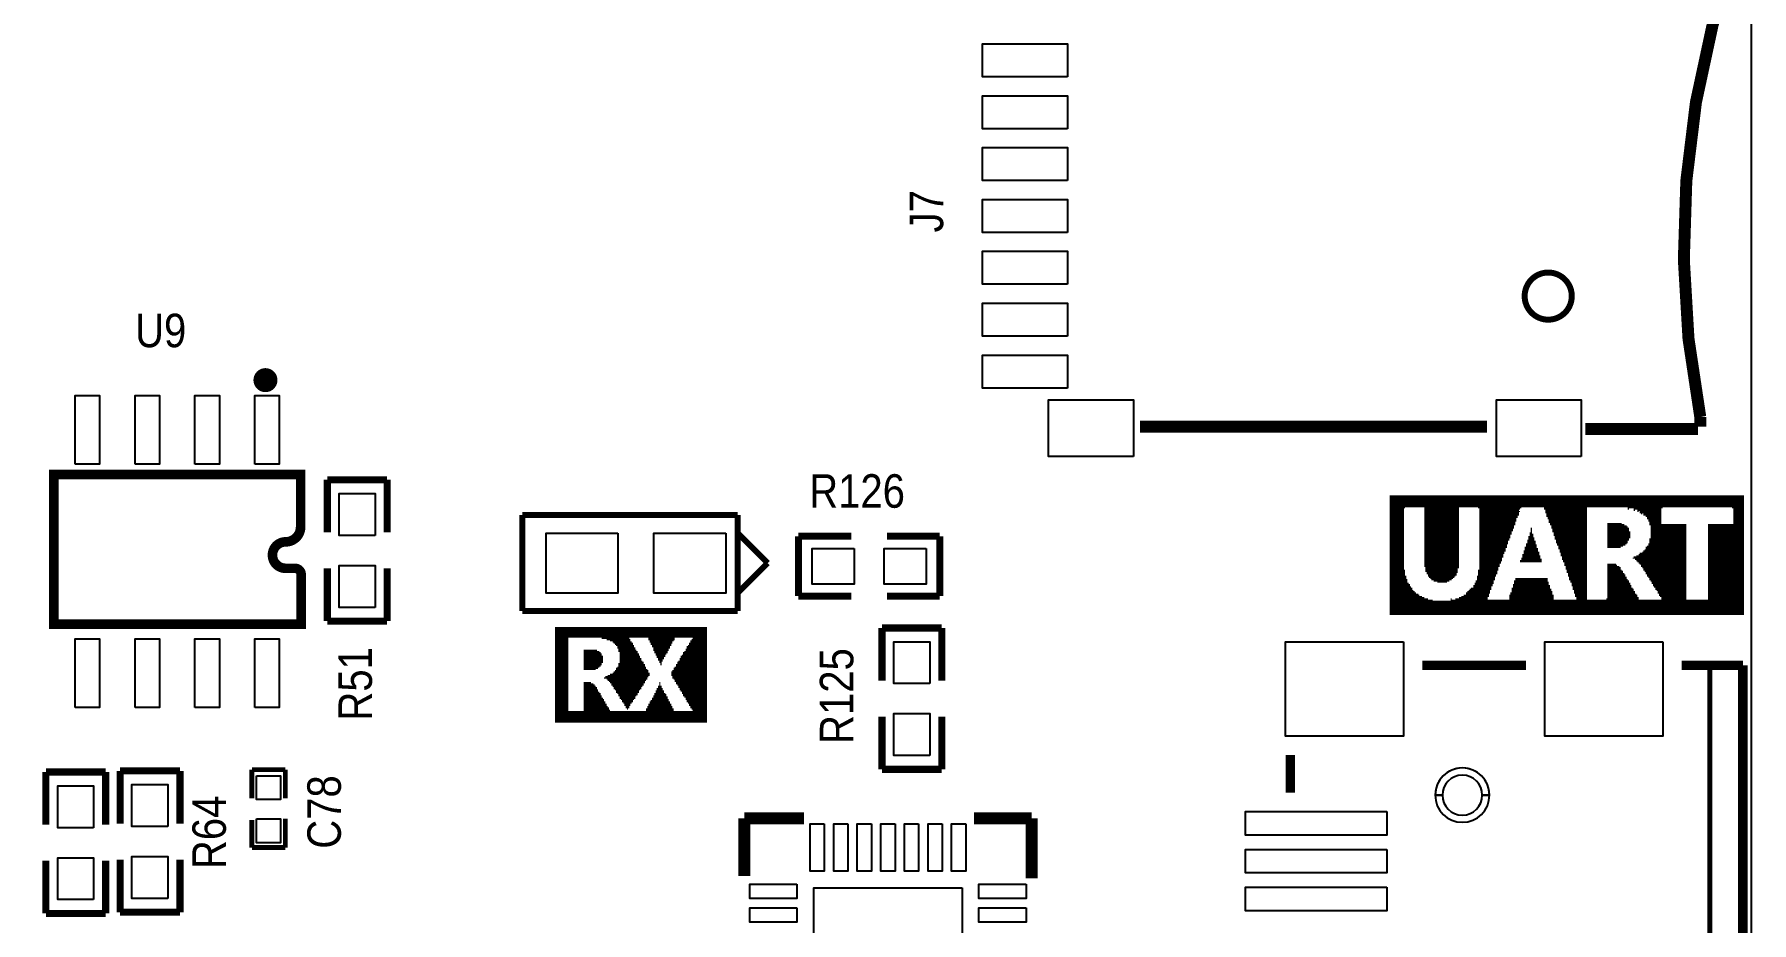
# Model space of a CAD drawing. Extents: x -1 to 188, y -4 to 106.
# Drawn here: x 151.67 to 188.1, y 67.9 to 86.74 of the extents above; entities that cross this region are included whole.
import ezdxf

# ---------------------------------------------------------------- set-up
doc = ezdxf.new("R2010")
doc.units = 0
for name, color, linetype in [('BG_OUTLINE', 3, 'CONTINUOUS'), ('MA_PEN3', 5, 'CONTINUOUS'), ('PG_SILKSCREEN_TOP', 6, 'CONTINUOUS'), ('PIN_TOP', 7, 'CONTINUOUS'), ('RD_SILKSCREEN_TOP', 8, 'CONTINUOUS')]:
    doc.layers.add(name, color=color, linetype=linetype)

msp = doc.modelspace()

# ---------------------------------------------------------------- linework, layer by layer
at = {"layer": 'BG_OUTLINE'}
msp.add_lwpolyline([(79.2988, 8.2296), (165.1, 8.2296), (188.1, 8.2296), (188.1, 106.3198), (165.1, 106.3198), (45.988, 106.3198)], dxfattribs=at)
for points in [[(184.2836, 81.187, 1), (183.2859, 81.18707, 1)], [(182.5394, 70.6054, 1), (181.38672, 70.60539, 1)]]:
    msp.add_lwpolyline(points, format="xyb", close=True, dxfattribs=at)
at = {"layer": 'MA_PEN3', "const_width": 0.0254}
for points in [[(180.4185, 76.9508), (187.9369, 76.9508)], [(180.4185, 76.9254), (187.9369, 76.9254)], [(180.4185, 76.9), (187.9369, 76.9)], [(180.4185, 76.8746), (187.9369, 76.8746)], [(180.4185, 76.8492), (187.9369, 76.8492)], [(180.4185, 76.8238), (187.9369, 76.8238)], [(180.4185, 76.7984), (187.9369, 76.7984)], [(180.4185, 76.773), (187.9369, 76.773)], [(180.4185, 76.7476), (187.9369, 76.7476)], [(180.4185, 76.7222), (187.9369, 76.7222)], [(180.4185, 76.6968), (180.7487, 76.6968)], [(180.4185, 76.6714), (180.7233, 76.6714)], [(180.4185, 76.646), (180.7233, 76.646)], [(180.4185, 76.6206), (180.7233, 76.6206)], [(180.4185, 76.5952), (180.7233, 76.5952)], [(180.4185, 76.5698), (180.7233, 76.5698)], [(180.4185, 76.5444), (180.7233, 76.5444)], [(180.4185, 76.519), (180.7233, 76.519)], [(180.4185, 76.4936), (180.7233, 76.4936)], [(181.1551, 76.6968), (181.8917, 76.6968)], [(181.1551, 76.6714), (181.8917, 76.6714)], [(181.1551, 76.646), (181.8917, 76.646)], [(181.1551, 76.6206), (181.8917, 76.6206)], [(181.1551, 76.5952), (181.8917, 76.5952)], [(181.1551, 76.5698), (181.8917, 76.5698)], [(181.1551, 76.5444), (181.8917, 76.5444)], [(181.1551, 76.519), (181.8917, 76.519)], [(181.1551, 76.4936), (181.8917, 76.4936)], [(182.2981, 76.6968), (183.2125, 76.6968)], [(182.3235, 76.6714), (183.1871, 76.6714)], [(182.3235, 76.646), (183.1617, 76.646)], [(182.3235, 76.6206), (183.1871, 76.6206)], [(182.3235, 76.5952), (183.1617, 76.5952)], [(182.3235, 76.5698), (183.1617, 76.5698)], [(182.3235, 76.5444), (183.1617, 76.5444)], [(182.3235, 76.519), (183.1363, 76.519)], [(182.3235, 76.4936), (183.1363, 76.4936)], [(183.6951, 76.6968), (184.6095, 76.6968)], [(183.6951, 76.6714), (184.6095, 76.6714)], [(183.7205, 76.646), (184.6095, 76.646)], [(183.7205, 76.6206), (184.6095, 76.6206)], [(183.7205, 76.5952), (184.6095, 76.5952)], [(183.7459, 76.5698), (184.6095, 76.5698)], [(183.7459, 76.5444), (184.6095, 76.5444)], [(183.7459, 76.519), (184.6095, 76.519)], [(183.7713, 76.4936), (184.6095, 76.4936)], [(185.4731, 76.6968), (186.2097, 76.6968)], [(185.4731, 76.6714), (185.4985, 76.6714)], [(185.6001, 76.6714), (186.1843, 76.6714)], [(185.6001, 76.646), (185.6255, 76.646)], [(185.6763, 76.646), (186.1843, 76.646)], [(185.6763, 76.6206), (185.7017, 76.6206)], [(185.7271, 76.6206), (186.1843, 76.6206)], [(185.7271, 76.5952), (186.1843, 76.5952)], [(185.7525, 76.5698), (185.7779, 76.5698)], [(185.8033, 76.5698), (186.1843, 76.5698)], [(185.8033, 76.5444), (186.1843, 76.5444)], [(185.8541, 76.519), (186.1843, 76.519)], [(185.8795, 76.4936), (186.1843, 76.4936)], [(187.6829, 76.6968), (187.9369, 76.6968)], [(187.7083, 76.6714), (187.9369, 76.6714)], [(187.7083, 76.646), (187.9369, 76.646)], [(187.7083, 76.6206), (187.9369, 76.6206)], [(187.7083, 76.5952), (187.9369, 76.5952)], [(187.7083, 76.5698), (187.9369, 76.5698)], [(187.7083, 76.5444), (187.9369, 76.5444)], [(187.7083, 76.519), (187.9369, 76.519)], [(187.7083, 76.4936), (187.9369, 76.4936)], [(180.4185, 76.4682), (180.7233, 76.4682)], [(180.4185, 76.4428), (180.7233, 76.4428)], [(180.4185, 76.4174), (180.7233, 76.4174)], [(180.4185, 76.392), (180.7233, 76.392)], [(180.4185, 76.3666), (180.7233, 76.3666)], [(180.4185, 76.3412), (180.7233, 76.3412)], [(180.4185, 76.3158), (180.7233, 76.3158)], [(180.4185, 76.2904), (180.7233, 76.2904)], [(180.4185, 76.265), (180.7233, 76.265)], [(180.4185, 76.2396), (180.7233, 76.2396)], [(180.4185, 76.2142), (180.7233, 76.2142)], [(180.4185, 76.1888), (180.7233, 76.1888)], [(180.4185, 76.1634), (180.7233, 76.1634)], [(180.4185, 76.138), (180.7233, 76.138)], [(181.1551, 76.4682), (181.8917, 76.4682)], [(181.1551, 76.4428), (181.8917, 76.4428)], [(181.1551, 76.4174), (181.8917, 76.4174)], [(181.1551, 76.392), (181.8917, 76.392)], [(181.1551, 76.3666), (181.8917, 76.3666)], [(181.1551, 76.3412), (181.8917, 76.3412)], [(181.1551, 76.3158), (181.8917, 76.3158)], [(181.1551, 76.2904), (181.8917, 76.2904)], [(181.1551, 76.265), (181.8917, 76.265)], [(181.1551, 76.2396), (181.8917, 76.2396)], [(181.1551, 76.2142), (181.8917, 76.2142)], [(181.1551, 76.1888), (181.8917, 76.1888)], [(181.1551, 76.1634), (181.8917, 76.1634)], [(181.1551, 76.138), (181.8917, 76.138)], [(182.3235, 76.4682), (183.1109, 76.4682)], [(182.3235, 76.4428), (183.1109, 76.4428)], [(182.3235, 76.4174), (183.1109, 76.4174)], [(182.3235, 76.392), (183.0855, 76.392)], [(182.3235, 76.3666), (183.0855, 76.3666)], [(182.3235, 76.3412), (183.0855, 76.3412)], [(182.3235, 76.3158), (183.0601, 76.3158)], [(182.3235, 76.2904), (183.0601, 76.2904)], [(182.3235, 76.265), (183.0601, 76.265)], [(182.3235, 76.2396), (183.0347, 76.2396)], [(182.3235, 76.2142), (183.0347, 76.2142)], [(182.3235, 76.1888), (183.0093, 76.1888)], [(182.3235, 76.1634), (183.0093, 76.1634)], [(182.3235, 76.138), (183.0093, 76.138)], [(183.3903, 76.1634), (183.4411, 76.1634)], [(183.3903, 76.138), (183.4665, 76.138)], [(183.4157, 76.265), (183.4411, 76.265)], [(183.4157, 76.2396), (183.4411, 76.2396)], [(183.4157, 76.2142), (183.4411, 76.2142)], [(183.4157, 76.1888), (183.4411, 76.1888)], [(183.7713, 76.4682), (184.6095, 76.4682)], [(183.7967, 76.4428), (184.6095, 76.4428)], [(183.7967, 76.4174), (184.6095, 76.4174)], [(183.7967, 76.392), (184.6095, 76.392)], [(183.8221, 76.3666), (184.6095, 76.3666)], [(183.8221, 76.3412), (184.6095, 76.3412)], [(183.8475, 76.3158), (184.6095, 76.3158)], [(183.8475, 76.2904), (184.6095, 76.2904)], [(183.8475, 76.265), (184.6095, 76.265)], [(183.8729, 76.2396), (184.6095, 76.2396)], [(183.8729, 76.2142), (184.6095, 76.2142)], [(183.8729, 76.1888), (184.6095, 76.1888)], [(183.8983, 76.1634), (184.6095, 76.1634)], [(183.8983, 76.138), (184.6095, 76.138)], [(185.0413, 76.3666), (185.3461, 76.3666)], [(185.0413, 76.3412), (185.3969, 76.3412)], [(185.0413, 76.3158), (185.4477, 76.3158)], [(185.0413, 76.2904), (185.4731, 76.2904)], [(185.0413, 76.265), (185.4985, 76.265)], [(185.0413, 76.2396), (185.4985, 76.2396)], [(185.0413, 76.2142), (185.4985, 76.2142)], [(185.0413, 76.1888), (185.5239, 76.1888)], [(185.0413, 76.1634), (185.5239, 76.1634)], [(185.0413, 76.138), (185.5239, 76.138)], [(185.8795, 76.4682), (186.1843, 76.4682)], [(185.9049, 76.4428), (186.1843, 76.4428)], [(185.9049, 76.4174), (186.1843, 76.4174)], [(185.9303, 76.392), (186.1843, 76.392)], [(185.9303, 76.3666), (186.1843, 76.3666)], [(185.9303, 76.3412), (186.7177, 76.3412)], [(185.9557, 76.3158), (186.7177, 76.3158)], [(185.9557, 76.2904), (186.7177, 76.2904)], [(185.9557, 76.265), (186.7177, 76.265)], [(185.9557, 76.2396), (186.7177, 76.2396)], [(185.9557, 76.2142), (186.7177, 76.2142)], [(185.9557, 76.1888), (186.7177, 76.1888)], [(185.9557, 76.1634), (186.7177, 76.1634)], [(185.9557, 76.138), (186.7177, 76.138)], [(187.1749, 76.3412), (187.9369, 76.3412)], [(187.1749, 76.3158), (187.9369, 76.3158)], [(187.1749, 76.2904), (187.9369, 76.2904)], [(187.1749, 76.265), (187.9369, 76.265)], [(187.1749, 76.2396), (187.9369, 76.2396)], [(187.1749, 76.2142), (187.9369, 76.2142)], [(187.1749, 76.1888), (187.9369, 76.1888)], [(187.1749, 76.1634), (187.9369, 76.1634)], [(187.1749, 76.138), (187.9369, 76.138)], [(187.7083, 76.4682), (187.9369, 76.4682)], [(187.7083, 76.4428), (187.9369, 76.4428)], [(187.7083, 76.4174), (187.9369, 76.4174)], [(187.7083, 76.392), (187.9369, 76.392)], [(187.7083, 76.3666), (187.9369, 76.3666)], [(180.4185, 76.1126), (180.7233, 76.1126)], [(180.4185, 76.0872), (180.7233, 76.0872)], [(180.4185, 76.0618), (180.7233, 76.0618)], [(180.4185, 76.0364), (180.7233, 76.0364)], [(180.4185, 76.011), (180.7233, 76.011)], [(180.4185, 75.9856), (180.7233, 75.9856)], [(180.4185, 75.9602), (180.7233, 75.9602)], [(180.4185, 75.9348), (180.7233, 75.9348)], [(180.4185, 75.9094), (180.7233, 75.9094)], [(180.4185, 75.884), (180.7233, 75.884)], [(180.4185, 75.8586), (180.7233, 75.8586)], [(180.4185, 75.8332), (180.7233, 75.8332)], [(180.4185, 75.8078), (180.7233, 75.8078)], [(180.4185, 75.7824), (180.7233, 75.7824)], [(180.4185, 75.757), (180.7233, 75.757)], [(181.1551, 76.1126), (181.8917, 76.1126)], [(181.1551, 76.0872), (181.8917, 76.0872)], [(181.1551, 76.0618), (181.8917, 76.0618)], [(181.1551, 76.0364), (181.8917, 76.0364)], [(181.1551, 76.011), (181.8917, 76.011)], [(181.1551, 75.9856), (181.8917, 75.9856)], [(181.1551, 75.9602), (181.8917, 75.9602)], [(181.1551, 75.9348), (181.8917, 75.9348)], [(181.1551, 75.9094), (181.8917, 75.9094)], [(181.1551, 75.884), (181.8917, 75.884)], [(181.1551, 75.8586), (181.8917, 75.8586)], [(181.1551, 75.8332), (181.8917, 75.8332)], [(181.1551, 75.8078), (181.8917, 75.8078)], [(181.1551, 75.7824), (181.8917, 75.7824)], [(181.1551, 75.757), (181.8917, 75.757)], [(182.3235, 76.1126), (182.9839, 76.1126)], [(182.3235, 76.0872), (182.9839, 76.0872)], [(182.3235, 76.0618), (182.9839, 76.0618)], [(182.3235, 76.0364), (182.9585, 76.0364)], [(182.3235, 76.011), (182.9585, 76.011)], [(182.3235, 75.9856), (182.9331, 75.9856)], [(182.3235, 75.9602), (182.9331, 75.9602)], [(182.3235, 75.9348), (182.9331, 75.9348)], [(182.3235, 75.9094), (182.9077, 75.9094)], [(182.3235, 75.884), (182.9077, 75.884)], [(182.3235, 75.8586), (182.9077, 75.8586)], [(182.3235, 75.8332), (182.8823, 75.8332)], [(182.3235, 75.8078), (182.8823, 75.8078)], [(182.3235, 75.7824), (182.8823, 75.7824)], [(182.3235, 75.757), (182.8569, 75.757)], [(183.2633, 75.7824), (183.5681, 75.7824)], [(183.2633, 75.757), (183.5935, 75.757)], [(183.2887, 75.8586), (183.5427, 75.8586)], [(183.2887, 75.8332), (183.5681, 75.8332)], [(183.2887, 75.8078), (183.5681, 75.8078)], [(183.3141, 75.9348), (183.5173, 75.9348)], [(183.3141, 75.9094), (183.5427, 75.9094)], [(183.3141, 75.884), (183.5427, 75.884)], [(183.3395, 76.011), (183.4919, 76.011)], [(183.3395, 75.9856), (183.5173, 75.9856)], [(183.3395, 75.9602), (183.5173, 75.9602)], [(183.3649, 76.0872), (183.4665, 76.0872)], [(183.3649, 76.0618), (183.4919, 76.0618)], [(183.3649, 76.0364), (183.4919, 76.0364)], [(183.3903, 76.1126), (183.4665, 76.1126)], [(183.8983, 76.1126), (184.6095, 76.1126)], [(183.9237, 76.0872), (184.6095, 76.0872)], [(183.9237, 76.0618), (184.6095, 76.0618)], [(183.9237, 76.0364), (184.6095, 76.0364)], [(183.9491, 76.011), (184.6095, 76.011)], [(183.9491, 75.9856), (184.6095, 75.9856)], [(183.9491, 75.9602), (184.6095, 75.9602)], [(183.9745, 75.9348), (184.6095, 75.9348)], [(183.9745, 75.9094), (184.6095, 75.9094)], [(183.9999, 75.884), (184.6095, 75.884)], [(183.9999, 75.8586), (184.6095, 75.8586)], [(183.9999, 75.8332), (184.6095, 75.8332)], [(184.0253, 75.8078), (184.6095, 75.8078)], [(184.0253, 75.7824), (184.6095, 75.7824)], [(184.0253, 75.757), (184.6095, 75.757)], [(185.0413, 76.1126), (185.5239, 76.1126)], [(185.0413, 76.0872), (185.5239, 76.0872)], [(185.0413, 76.0618), (185.5239, 76.0618)], [(185.0413, 76.0364), (185.4985, 76.0364)], [(185.0413, 76.011), (185.4985, 76.011)], [(185.0413, 75.9856), (185.4731, 75.9856)], [(185.0413, 75.9602), (185.4731, 75.9602)], [(185.0413, 75.9348), (185.4477, 75.9348)], [(185.0413, 75.9094), (185.4223, 75.9094)], [(185.0413, 75.884), (185.3715, 75.884)], [(185.0413, 75.8586), (185.3207, 75.8586)], [(185.7779, 75.757), (186.7177, 75.757)], [(185.8033, 75.7824), (186.7177, 75.7824)], [(185.8287, 75.8078), (186.7177, 75.8078)], [(185.8541, 75.8586), (186.7177, 75.8586)], [(185.8541, 75.8332), (186.7177, 75.8332)], [(185.8795, 75.884), (186.7177, 75.884)], [(185.9049, 75.9348), (186.7177, 75.9348)], [(185.9049, 75.9094), (186.7177, 75.9094)], [(185.9303, 76.0364), (186.7177, 76.0364)], [(185.9303, 76.011), (186.7177, 76.011)], [(185.9303, 75.9856), (186.7177, 75.9856)], [(185.9303, 75.9602), (186.7177, 75.9602)], [(185.9557, 76.1126), (186.7177, 76.1126)], [(185.9557, 76.0872), (186.7177, 76.0872)], [(185.9557, 76.0618), (186.7177, 76.0618)], [(187.1749, 76.1126), (187.9369, 76.1126)], [(187.1749, 76.0872), (187.9369, 76.0872)], [(187.1749, 76.0618), (187.9369, 76.0618)], [(187.1749, 76.0364), (187.9369, 76.0364)], [(187.1749, 76.011), (187.9369, 76.011)], [(187.1749, 75.9856), (187.9369, 75.9856)], [(187.1749, 75.9602), (187.9369, 75.9602)], [(187.1749, 75.9348), (187.9369, 75.9348)], [(187.1749, 75.9094), (187.9369, 75.9094)], [(187.1749, 75.884), (187.9369, 75.884)], [(187.1749, 75.8586), (187.9369, 75.8586)], [(187.1749, 75.8332), (187.9369, 75.8332)], [(187.1749, 75.8078), (187.9369, 75.8078)], [(187.1749, 75.7824), (187.9369, 75.7824)], [(187.1749, 75.757), (187.9369, 75.757)], [(180.4185, 75.7316), (180.7233, 75.7316)], [(180.4185, 75.7062), (180.7233, 75.7062)], [(180.4185, 75.6808), (180.7233, 75.6808)], [(180.4185, 75.6554), (180.7233, 75.6554)], [(180.4185, 75.63), (180.7233, 75.63)], [(180.4185, 75.6046), (180.7233, 75.6046)], [(180.4185, 75.5792), (180.7233, 75.5792)], [(180.4185, 75.5538), (180.7233, 75.5538)], [(180.4185, 75.5284), (180.7233, 75.5284)], [(180.4185, 75.503), (180.7233, 75.503)], [(180.4185, 75.4776), (180.7233, 75.4776)], [(180.4185, 75.4522), (180.7233, 75.4522)], [(180.4185, 75.4268), (180.7233, 75.4268)], [(180.4185, 75.4014), (180.7233, 75.4014)], [(181.1551, 75.7316), (181.8917, 75.7316)], [(181.1551, 75.7062), (181.8917, 75.7062)], [(181.1551, 75.6808), (181.8917, 75.6808)], [(181.1551, 75.6554), (181.8917, 75.6554)], [(181.1551, 75.63), (181.8917, 75.63)], [(181.1551, 75.6046), (181.8917, 75.6046)], [(181.1551, 75.5792), (181.8917, 75.5792)], [(181.1551, 75.5538), (181.8917, 75.5538)], [(181.1551, 75.5284), (181.8917, 75.5284)], [(181.1551, 75.503), (181.8917, 75.503)], [(181.1551, 75.4776), (181.8917, 75.4776)], [(181.1551, 75.4522), (181.8917, 75.4522)], [(181.1805, 75.4268), (181.8917, 75.4268)], [(181.1805, 75.4014), (181.8663, 75.4014)], [(182.3235, 75.7316), (182.8569, 75.7316)], [(182.3235, 75.7062), (182.8315, 75.7062)], [(182.3235, 75.6808), (182.8315, 75.6808)], [(182.3235, 75.6554), (182.8315, 75.6554)], [(182.3235, 75.63), (182.8061, 75.63)], [(182.3235, 75.6046), (182.8061, 75.6046)], [(182.3235, 75.5792), (182.8061, 75.5792)], [(182.3235, 75.5538), (182.7807, 75.5538)], [(182.3235, 75.5284), (182.7807, 75.5284)], [(182.3235, 75.503), (182.7553, 75.503)], [(182.3235, 75.4776), (182.7553, 75.4776)], [(182.3235, 75.4522), (182.7553, 75.4522)], [(182.3235, 75.4268), (182.7299, 75.4268)], [(182.3235, 75.4014), (182.7299, 75.4014)], [(183.1871, 75.5792), (183.6443, 75.5792)], [(183.1871, 75.5538), (183.6443, 75.5538)], [(183.2125, 75.63), (183.6189, 75.63)], [(183.2125, 75.6046), (183.6443, 75.6046)], [(183.2379, 75.7062), (183.5935, 75.7062)], [(183.2379, 75.6808), (183.6189, 75.6808)], [(183.2379, 75.6554), (183.6189, 75.6554)], [(183.2633, 75.7316), (183.5935, 75.7316)], [(184.0507, 75.7316), (184.6095, 75.7316)], [(184.0507, 75.7062), (184.6095, 75.7062)], [(184.0507, 75.6808), (184.6095, 75.6808)], [(184.0761, 75.6554), (184.6095, 75.6554)], [(184.0761, 75.63), (184.6095, 75.63)], [(184.0761, 75.6046), (184.6095, 75.6046)], [(184.1015, 75.5792), (184.6095, 75.5792)], [(184.1015, 75.5538), (184.6095, 75.5538)], [(184.1269, 75.5284), (184.6095, 75.5284)], [(184.1269, 75.503), (184.6095, 75.503)], [(184.1269, 75.4776), (184.6095, 75.4776)], [(184.1523, 75.4522), (184.6095, 75.4522)], [(184.1523, 75.4268), (184.6095, 75.4268)], [(184.1523, 75.4014), (184.6095, 75.4014)], [(185.0413, 75.503), (185.2191, 75.503)], [(185.0413, 75.4776), (185.2445, 75.4776)], [(185.0413, 75.4522), (185.2953, 75.4522)], [(185.0413, 75.4268), (185.3207, 75.4268)], [(185.0413, 75.4014), (185.3207, 75.4014)], [(185.5747, 75.63), (186.7177, 75.63)], [(185.6001, 75.6554), (186.7177, 75.6554)], [(185.6255, 75.6046), (186.7177, 75.6046)], [(185.6509, 75.6808), (186.7177, 75.6808)], [(185.6509, 75.5792), (186.7177, 75.5792)], [(185.6763, 75.5538), (186.7177, 75.5538)], [(185.7017, 75.7062), (186.7177, 75.7062)], [(185.7017, 75.5284), (186.7177, 75.5284)], [(185.7271, 75.7316), (186.7177, 75.7316)], [(185.7271, 75.503), (186.7177, 75.503)], [(185.7525, 75.4776), (186.7177, 75.4776)], [(185.7525, 75.4522), (186.7177, 75.4522)], [(185.7779, 75.4268), (186.7177, 75.4268)], [(185.8033, 75.4014), (186.7177, 75.4014)], [(187.1749, 75.7316), (187.9369, 75.7316)], [(187.1749, 75.7062), (187.9369, 75.7062)], [(187.1749, 75.6808), (187.9369, 75.6808)], [(187.1749, 75.6554), (187.9369, 75.6554)], [(187.1749, 75.63), (187.9369, 75.63)], [(187.1749, 75.6046), (187.9369, 75.6046)], [(187.1749, 75.5792), (187.9369, 75.5792)], [(187.1749, 75.5538), (187.9369, 75.5538)], [(187.1749, 75.5284), (187.9369, 75.5284)], [(187.1749, 75.503), (187.9369, 75.503)], [(187.1749, 75.4776), (187.9369, 75.4776)], [(187.1749, 75.4522), (187.9369, 75.4522)], [(187.1749, 75.4268), (187.9369, 75.4268)], [(187.1749, 75.4014), (187.9369, 75.4014)], [(180.4185, 75.376), (180.7487, 75.376)], [(180.4185, 75.3506), (180.7487, 75.3506)], [(180.4185, 75.3252), (180.7487, 75.3252)], [(180.4185, 75.2998), (180.7487, 75.2998)], [(180.4185, 75.2744), (180.7487, 75.2744)], [(180.4185, 75.249), (180.7741, 75.249)], [(180.4185, 75.2236), (180.7741, 75.2236)], [(180.4185, 75.1982), (180.7741, 75.1982)], [(180.4185, 75.1728), (180.7995, 75.1728)], [(180.4185, 75.1474), (180.7995, 75.1474)], [(180.4185, 75.122), (180.7995, 75.122)], [(180.4185, 75.0966), (180.8249, 75.0966)], [(180.4185, 75.0712), (180.8503, 75.0712)], [(180.4185, 75.0458), (180.8503, 75.0458)], [(181.1805, 75.376), (181.8663, 75.376)], [(181.1805, 75.3506), (181.8663, 75.3506)], [(181.2059, 75.3252), (181.8663, 75.3252)], [(181.2059, 75.2998), (181.8409, 75.2998)], [(181.2313, 75.2744), (181.8409, 75.2744)], [(181.2313, 75.249), (181.8155, 75.249)], [(181.2567, 75.2236), (181.7901, 75.2236)], [(181.2821, 75.1982), (181.7647, 75.1982)], [(181.3075, 75.1728), (181.7393, 75.1728)], [(181.3583, 75.1474), (181.6885, 75.1474)], [(181.4345, 75.122), (181.6377, 75.122)], [(182.1965, 75.0458), (182.6029, 75.0458)], [(182.2219, 75.0966), (182.6283, 75.0966)], [(182.2219, 75.0712), (182.6029, 75.0712)], [(182.2473, 75.1474), (182.6283, 75.1474)], [(182.2473, 75.122), (182.6283, 75.122)], [(182.2727, 75.249), (182.6791, 75.249)], [(182.2727, 75.2236), (182.6537, 75.2236)], [(182.2727, 75.1982), (182.6537, 75.1982)], [(182.2727, 75.1728), (182.6537, 75.1728)], [(182.2981, 75.376), (182.7299, 75.376)], [(182.2981, 75.3506), (182.7045, 75.3506)], [(182.2981, 75.3252), (182.7045, 75.3252)], [(182.2981, 75.2998), (182.7045, 75.2998)], [(182.2981, 75.2744), (182.6791, 75.2744)], [(183.0347, 75.0712), (183.7967, 75.0712)], [(183.0347, 75.0458), (183.8221, 75.0458)], [(183.0601, 75.1474), (183.7713, 75.1474)], [(183.0601, 75.122), (183.7967, 75.122)], [(183.0601, 75.0966), (183.7967, 75.0966)], [(183.0855, 75.1982), (183.7713, 75.1982)], [(183.0855, 75.1728), (183.7713, 75.1728)], [(184.1777, 75.376), (184.6095, 75.376)], [(184.1777, 75.3506), (184.6095, 75.3506)], [(184.1777, 75.3252), (184.6095, 75.3252)], [(184.2031, 75.2998), (184.6095, 75.2998)], [(184.2031, 75.2744), (184.6095, 75.2744)], [(184.2031, 75.249), (184.6095, 75.249)], [(184.2285, 75.2236), (184.6095, 75.2236)], [(184.2285, 75.1982), (184.6095, 75.1982)], [(184.2285, 75.1728), (184.6095, 75.1728)], [(184.2539, 75.1474), (184.6095, 75.1474)], [(184.2539, 75.122), (184.6095, 75.122)], [(184.2793, 75.0966), (184.6095, 75.0966)], [(184.2793, 75.0712), (184.6095, 75.0712)], [(184.2793, 75.0458), (184.6095, 75.0458)], [(185.0413, 75.376), (185.3461, 75.376)], [(185.0413, 75.3506), (185.3715, 75.3506)], [(185.0413, 75.3252), (185.3715, 75.3252)], [(185.0413, 75.2998), (185.3969, 75.2998)], [(185.0413, 75.2744), (185.4223, 75.2744)], [(185.0413, 75.249), (185.4223, 75.249)], [(185.0413, 75.2236), (185.4477, 75.2236)], [(185.0413, 75.1982), (185.4477, 75.1982)], [(185.0413, 75.1728), (185.4731, 75.1728)], [(185.0413, 75.1474), (185.4985, 75.1474)], [(185.0413, 75.122), (185.4985, 75.122)], [(185.0413, 75.0966), (185.5239, 75.0966)], [(185.0413, 75.0712), (185.5239, 75.0712)], [(185.0413, 75.0458), (185.5493, 75.0458)], [(185.8033, 75.376), (186.7177, 75.376)], [(185.8287, 75.3506), (186.7177, 75.3506)], [(185.8541, 75.3252), (186.7177, 75.3252)], [(185.8541, 75.2998), (186.7177, 75.2998)], [(185.8795, 75.2744), (186.7177, 75.2744)], [(185.8795, 75.249), (186.7177, 75.249)], [(185.9049, 75.2236), (186.7177, 75.2236)], [(185.9303, 75.1982), (186.7177, 75.1982)], [(185.9303, 75.1728), (186.7177, 75.1728)], [(185.9557, 75.1474), (186.7177, 75.1474)], [(185.9811, 75.122), (186.7177, 75.122)], [(185.9811, 75.0966), (186.7177, 75.0966)], [(186.0065, 75.0712), (186.7177, 75.0712)], [(186.0065, 75.0458), (186.7177, 75.0458)], [(187.1749, 75.376), (187.9369, 75.376)], [(187.1749, 75.3506), (187.9369, 75.3506)], [(187.1749, 75.3252), (187.9369, 75.3252)], [(187.1749, 75.2998), (187.9369, 75.2998)], [(187.1749, 75.2744), (187.9369, 75.2744)], [(187.1749, 75.249), (187.9369, 75.249)], [(187.1749, 75.2236), (187.9369, 75.2236)], [(187.1749, 75.1982), (187.9369, 75.1982)], [(187.1749, 75.1728), (187.9369, 75.1728)], [(187.1749, 75.1474), (187.9369, 75.1474)], [(187.1749, 75.122), (187.9369, 75.122)], [(187.1749, 75.0966), (187.9369, 75.0966)], [(187.1749, 75.0712), (187.9369, 75.0712)], [(187.1749, 75.0458), (187.9369, 75.0458)], [(180.4185, 75.0204), (180.8757, 75.0204)], [(180.4185, 74.995), (180.9011, 74.995)], [(180.4185, 74.9696), (180.9011, 74.9696)], [(180.4185, 74.9442), (180.9265, 74.9442)], [(180.4185, 74.9188), (180.9519, 74.9188)], [(180.4185, 74.8934), (180.9773, 74.8934)], [(180.4185, 74.868), (181.0281, 74.868)], [(180.4185, 74.8426), (181.0535, 74.8426)], [(180.4185, 74.8172), (181.1043, 74.8172)], [(180.4185, 74.7918), (181.1551, 74.7918)], [(180.4185, 74.7664), (181.2313, 74.7664)], [(180.4185, 74.741), (181.3329, 74.741)], [(180.4185, 74.7156), (187.9369, 74.7156)], [(180.4185, 74.6902), (187.9369, 74.6902)], [(180.4185, 74.6648), (187.9369, 74.6648)], [(181.7139, 74.7664), (181.7393, 74.7664)], [(181.7139, 74.741), (187.9369, 74.741)], [(181.8155, 74.7664), (182.5013, 74.7664)], [(181.8917, 74.7918), (182.5013, 74.7918)], [(181.9425, 74.8172), (182.5267, 74.8172)], [(181.9933, 74.8426), (182.5267, 74.8426)], [(182.0441, 74.8934), (182.5521, 74.8934)], [(182.0441, 74.868), (182.5267, 74.868)], [(182.0695, 74.9188), (182.5521, 74.9188)], [(182.0949, 74.9442), (182.5521, 74.9442)], [(182.1203, 74.9696), (182.5775, 74.9696)], [(182.1457, 74.995), (182.5775, 74.995)], [(182.1965, 75.0204), (182.5775, 75.0204)], [(182.9585, 74.8426), (183.8983, 74.8426)], [(182.9585, 74.8172), (183.8983, 74.8172)], [(182.9585, 74.7918), (183.8983, 74.7918)], [(182.9585, 74.7664), (183.8983, 74.7664)], [(182.9839, 74.8934), (183.8729, 74.8934)], [(182.9839, 74.868), (183.8729, 74.868)], [(183.0093, 74.995), (183.8221, 74.995)], [(183.0093, 74.9696), (183.8475, 74.9696)], [(183.0093, 74.9442), (183.8475, 74.9442)], [(183.0093, 74.9188), (183.8729, 74.9188)], [(183.0347, 75.0204), (183.8221, 75.0204)], [(184.3047, 75.0204), (184.6095, 75.0204)], [(184.3047, 74.995), (184.6095, 74.995)], [(184.3047, 74.9696), (184.6095, 74.9696)], [(184.3301, 74.9442), (184.6095, 74.9442)], [(184.3301, 74.9188), (184.6095, 74.9188)], [(184.3301, 74.8934), (184.6095, 74.8934)], [(184.3555, 74.868), (184.6095, 74.868)], [(184.3555, 74.8426), (184.6095, 74.8426)], [(184.3555, 74.8172), (184.6095, 74.8172)], [(184.3809, 74.7918), (184.6095, 74.7918)], [(184.3809, 74.7664), (184.6095, 74.7664)], [(185.0159, 74.7664), (185.7017, 74.7664)], [(185.0413, 75.0204), (185.5493, 75.0204)], [(185.0413, 74.995), (185.5747, 74.995)], [(185.0413, 74.9696), (185.6001, 74.9696)], [(185.0413, 74.9442), (185.6001, 74.9442)], [(185.0413, 74.9188), (185.6255, 74.9188)], [(185.0413, 74.8934), (185.6255, 74.8934)], [(185.0413, 74.868), (185.6509, 74.868)], [(185.0413, 74.8426), (185.6763, 74.8426)], [(185.0413, 74.8172), (185.6763, 74.8172)], [(185.0413, 74.7918), (185.7017, 74.7918)], [(186.0319, 75.0204), (186.7177, 75.0204)], [(186.0573, 74.995), (186.7177, 74.995)], [(186.0573, 74.9696), (186.7177, 74.9696)], [(186.0827, 74.9442), (186.7177, 74.9442)], [(186.1081, 74.9188), (186.7177, 74.9188)], [(186.1081, 74.8934), (186.7177, 74.8934)], [(186.1335, 74.868), (186.7177, 74.868)], [(186.1335, 74.8426), (186.7177, 74.8426)], [(186.1589, 74.8172), (186.7177, 74.8172)], [(186.1843, 74.7918), (186.7177, 74.7918)], [(186.1843, 74.7664), (186.7177, 74.7664)], [(187.1749, 75.0204), (187.9369, 75.0204)], [(187.1749, 74.995), (187.9369, 74.995)], [(187.1749, 74.9696), (187.9369, 74.9696)], [(187.1749, 74.9442), (187.9369, 74.9442)], [(187.1749, 74.9188), (187.9369, 74.9188)], [(187.1749, 74.8934), (187.9369, 74.8934)], [(187.1749, 74.868), (187.9369, 74.868)], [(187.1749, 74.8426), (187.9369, 74.8426)], [(187.1749, 74.8172), (187.9369, 74.8172)], [(187.1749, 74.7918), (187.9369, 74.7918)], [(187.1749, 74.7664), (187.9369, 74.7664)], [(180.4185, 74.6394), (187.9369, 74.6394)], [(180.4185, 74.614), (187.9369, 74.614)], [(180.4185, 74.5886), (187.9369, 74.5886)], [(180.4185, 74.5632), (187.9369, 74.5632)], [(180.4185, 74.5378), (187.9369, 74.5378)], [(180.4185, 74.5124), (187.9369, 74.5124)], [(180.4185, 74.487), (187.9369, 74.487)], [(180.4185, 74.4616), (187.9369, 74.4616)], [(180.4185, 74.4362), (187.9369, 74.4362)], [(162.7175, 74.1581), (165.9433, 74.1581)], [(162.7175, 74.1327), (165.9433, 74.1327)], [(162.7175, 74.1073), (165.9433, 74.1073)], [(162.7175, 74.0819), (165.9433, 74.0819)], [(162.7175, 74.0565), (165.9433, 74.0565)], [(162.7175, 74.0311), (165.9433, 74.0311)], [(162.7175, 74.0057), (165.9433, 74.0057)], [(162.7175, 73.9803), (165.9433, 73.9803)], [(162.7175, 73.9549), (165.9433, 73.9549)], [(162.7175, 73.9295), (162.9969, 73.9295)], [(162.7175, 73.9041), (162.9969, 73.9041)], [(162.7175, 73.8787), (162.9969, 73.8787)], [(162.7175, 73.8533), (162.9969, 73.8533)], [(162.7175, 73.8279), (162.9969, 73.8279)], [(162.7175, 73.8025), (162.9969, 73.8025)], [(162.7175, 73.7771), (162.9969, 73.7771)], [(162.7175, 73.7517), (162.9969, 73.7517)], [(162.7175, 73.7263), (162.9969, 73.7263)], [(162.7175, 73.7009), (162.9969, 73.7009)], [(162.7175, 73.6755), (162.9969, 73.6755)], [(162.7175, 73.6501), (162.9969, 73.6501)], [(162.7175, 73.6247), (162.9969, 73.6247)], [(162.7175, 73.5993), (162.9969, 73.5993)], [(162.7175, 73.5739), (162.9969, 73.5739)], [(163.3271, 73.6755), (163.6065, 73.6755)], [(163.3271, 73.6501), (163.6573, 73.6501)], [(163.3271, 73.6247), (163.6827, 73.6247)], [(163.3271, 73.5993), (163.7081, 73.5993)], [(163.3271, 73.5739), (163.7081, 73.5739)], [(163.7081, 73.9295), (164.2923, 73.9295)], [(163.8097, 73.9041), (164.3177, 73.9041)], [(163.8859, 73.8787), (164.3177, 73.8787)], [(163.9367, 73.8533), (164.3431, 73.8533)], [(163.9621, 73.8279), (164.3685, 73.8279)], [(163.9875, 73.8025), (164.3685, 73.8025)], [(164.0129, 73.7771), (164.3939, 73.7771)], [(164.0383, 73.7517), (164.3939, 73.7517)], [(164.0383, 73.7263), (164.4193, 73.7263)], [(164.0637, 73.7009), (164.4193, 73.7009)], [(164.0637, 73.6755), (164.4447, 73.6755)], [(164.0637, 73.6501), (164.4701, 73.6501)], [(164.0891, 73.6247), (164.4701, 73.6247)], [(164.0891, 73.5993), (164.4955, 73.5993)], [(164.0891, 73.5739), (164.4955, 73.5739)], [(164.6987, 73.9295), (165.2575, 73.9295)], [(164.6987, 73.9041), (165.2575, 73.9041)], [(164.7241, 73.8787), (165.2321, 73.8787)], [(164.7241, 73.8533), (165.2067, 73.8533)], [(164.7495, 73.8279), (165.2067, 73.8279)], [(164.7495, 73.8025), (165.1813, 73.8025)], [(164.7749, 73.7771), (165.1813, 73.7771)], [(164.7749, 73.7517), (165.1559, 73.7517)], [(164.8003, 73.7263), (165.1559, 73.7263)], [(164.8003, 73.7009), (165.1305, 73.7009)], [(164.8003, 73.6755), (165.1305, 73.6755)], [(164.8257, 73.6501), (165.1051, 73.6501)], [(164.8257, 73.6247), (165.1051, 73.6247)], [(164.8511, 73.5993), (165.0797, 73.5993)], [(164.8511, 73.5739), (165.0543, 73.5739)], [(165.4099, 73.5739), (165.9433, 73.5739)], [(165.4353, 73.6247), (165.9433, 73.6247)], [(165.4353, 73.5993), (165.9433, 73.5993)], [(165.4607, 73.6501), (165.9433, 73.6501)], [(165.4861, 73.7009), (165.9433, 73.7009)], [(165.4861, 73.6755), (165.9433, 73.6755)], [(165.5115, 73.7517), (165.9433, 73.7517)], [(165.5115, 73.7263), (165.9433, 73.7263)], [(165.5369, 73.7771), (165.9433, 73.7771)], [(165.5623, 73.8279), (165.9433, 73.8279)], [(165.5623, 73.8025), (165.9433, 73.8025)], [(165.5877, 73.8787), (165.9433, 73.8787)], [(165.5877, 73.8533), (165.9433, 73.8533)], [(165.6131, 73.9041), (165.9433, 73.9041)], [(165.6385, 73.9295), (165.9433, 73.9295)], [(162.7175, 73.5485), (162.9969, 73.5485)], [(162.7175, 73.5231), (162.9969, 73.5231)], [(162.7175, 73.4977), (162.9969, 73.4977)], [(162.7175, 73.4723), (162.9969, 73.4723)], [(162.7175, 73.4469), (162.9969, 73.4469)], [(162.7175, 73.4215), (162.9969, 73.4215)], [(162.7175, 73.3961), (162.9969, 73.3961)], [(162.7175, 73.3707), (162.9969, 73.3707)], [(162.7175, 73.3453), (162.9969, 73.3453)], [(162.7175, 73.3199), (162.9969, 73.3199)], [(162.7175, 73.2945), (162.9969, 73.2945)], [(162.7175, 73.2691), (162.9969, 73.2691)], [(162.7175, 73.2437), (162.9969, 73.2437)], [(162.7175, 73.2183), (162.9969, 73.2183)], [(163.3271, 73.5485), (163.7335, 73.5485)], [(163.3271, 73.5231), (163.7335, 73.5231)], [(163.3271, 73.4977), (163.7335, 73.4977)], [(163.3271, 73.4723), (163.7335, 73.4723)], [(163.3271, 73.4469), (163.7335, 73.4469)], [(163.3271, 73.4215), (163.7335, 73.4215)], [(163.3271, 73.3961), (163.7081, 73.3961)], [(163.3271, 73.3707), (163.7081, 73.3707)], [(163.3271, 73.3453), (163.6827, 73.3453)], [(163.3271, 73.3199), (163.6573, 73.3199)], [(163.3271, 73.2945), (163.6319, 73.2945)], [(163.3271, 73.2691), (163.5811, 73.2691)], [(163.9621, 73.2183), (164.6987, 73.2183)], [(163.9875, 73.2437), (164.6987, 73.2437)], [(164.0129, 73.2945), (164.6479, 73.2945)], [(164.0129, 73.2691), (164.6733, 73.2691)], [(164.0383, 73.3199), (164.6479, 73.3199)], [(164.0637, 73.3961), (164.5971, 73.3961)], [(164.0637, 73.3707), (164.6225, 73.3707)], [(164.0637, 73.3453), (164.6225, 73.3453)], [(164.0891, 73.5485), (164.5209, 73.5485)], [(164.0891, 73.5231), (164.5209, 73.5231)], [(164.0891, 73.4977), (164.5463, 73.4977)], [(164.0891, 73.4723), (164.5463, 73.4723)], [(164.0891, 73.4469), (164.5717, 73.4469)], [(164.0891, 73.4215), (164.5971, 73.4215)], [(164.8765, 73.5485), (165.0543, 73.5485)], [(164.8765, 73.5231), (165.0289, 73.5231)], [(164.9019, 73.4977), (165.0289, 73.4977)], [(164.9019, 73.4723), (165.0035, 73.4723)], [(164.9273, 73.4469), (165.0035, 73.4469)], [(164.9273, 73.4215), (164.9781, 73.4215)], [(164.9527, 73.3961), (164.9781, 73.3961)], [(164.9527, 73.3707), (164.9781, 73.3707)], [(165.1813, 73.2183), (165.9433, 73.2183)], [(165.2067, 73.2437), (165.9433, 73.2437)], [(165.2321, 73.2945), (165.9433, 73.2945)], [(165.2321, 73.2691), (165.9433, 73.2691)], [(165.2575, 73.3199), (165.9433, 73.3199)], [(165.2829, 73.3707), (165.9433, 73.3707)], [(165.2829, 73.3453), (165.9433, 73.3453)], [(165.3083, 73.4215), (165.9433, 73.4215)], [(165.3083, 73.3961), (165.9433, 73.3961)], [(165.3337, 73.4469), (165.9433, 73.4469)], [(165.3591, 73.4977), (165.9433, 73.4977)], [(165.3591, 73.4723), (165.9433, 73.4723)], [(165.3845, 73.5485), (165.9433, 73.5485)], [(165.3845, 73.5231), (165.9433, 73.5231)], [(162.7175, 73.1929), (162.9969, 73.1929)], [(162.7175, 73.1675), (162.9969, 73.1675)], [(162.7175, 73.1421), (162.9969, 73.1421)], [(162.7175, 73.1167), (162.9969, 73.1167)], [(162.7175, 73.0913), (162.9969, 73.0913)], [(162.7175, 73.0659), (162.9969, 73.0659)], [(162.7175, 73.0405), (162.9969, 73.0405)], [(162.7175, 73.0151), (162.9969, 73.0151)], [(162.7175, 72.9897), (162.9969, 72.9897)], [(162.7175, 72.9643), (162.9969, 72.9643)], [(162.7175, 72.9389), (162.9969, 72.9389)], [(162.7175, 72.9135), (162.9969, 72.9135)], [(162.7175, 72.8881), (162.9969, 72.8881)], [(162.7175, 72.8627), (162.9969, 72.8627)], [(163.3271, 72.9897), (163.4795, 72.9897)], [(163.3271, 72.9643), (163.5303, 72.9643)], [(163.3271, 72.9389), (163.5557, 72.9389)], [(163.3271, 72.9135), (163.5811, 72.9135)], [(163.3271, 72.8881), (163.6065, 72.8881)], [(163.3271, 72.8627), (163.6065, 72.8627)], [(163.7589, 73.0913), (164.6733, 73.0913)], [(163.7843, 73.1167), (164.6987, 73.1167)], [(163.8097, 73.0659), (164.6733, 73.0659)], [(163.8351, 73.1421), (164.7241, 73.1421)], [(163.8351, 73.0405), (164.6479, 73.0405)], [(163.8605, 73.0151), (164.6225, 73.0151)], [(163.8859, 73.1675), (164.7241, 73.1675)], [(163.8859, 72.9897), (164.6225, 72.9897)], [(163.9113, 72.9643), (164.5971, 72.9643)], [(163.9113, 72.9389), (164.5971, 72.9389)], [(163.9367, 73.1929), (164.7241, 73.1929)], [(163.9367, 72.9135), (164.5717, 72.9135)], [(163.9621, 72.8881), (164.5463, 72.8881)], [(163.9621, 72.8627), (164.5463, 72.8627)], [(164.8765, 72.8627), (165.0035, 72.8627)], [(164.9019, 72.9135), (164.9781, 72.9135)], [(164.9019, 72.8881), (164.9781, 72.8881)], [(164.9273, 72.9897), (164.9527, 72.9897)], [(164.9273, 72.9643), (164.9527, 72.9643)], [(164.9273, 72.9389), (164.9527, 72.9389)], [(165.1813, 73.1929), (165.9433, 73.1929)], [(165.1813, 73.1675), (165.9433, 73.1675)], [(165.1813, 73.1421), (165.9433, 73.1421)], [(165.2067, 73.1167), (165.9433, 73.1167)], [(165.2067, 73.0913), (165.9433, 73.0913)], [(165.2321, 73.0659), (165.9433, 73.0659)], [(165.2575, 73.0405), (165.9433, 73.0405)], [(165.2575, 73.0151), (165.9433, 73.0151)], [(165.2829, 72.9897), (165.9433, 72.9897)], [(165.2829, 72.9643), (165.9433, 72.9643)], [(165.3083, 72.9389), (165.9433, 72.9389)], [(165.3337, 72.9135), (165.9433, 72.9135)], [(165.3337, 72.8881), (165.9433, 72.8881)], [(165.3591, 72.8627), (165.9433, 72.8627)], [(162.7175, 72.8373), (162.9969, 72.8373)], [(162.7175, 72.8119), (162.9969, 72.8119)], [(162.7175, 72.7865), (162.9969, 72.7865)], [(162.7175, 72.7611), (162.9969, 72.7611)], [(162.7175, 72.7357), (162.9969, 72.7357)], [(162.7175, 72.7103), (162.9969, 72.7103)], [(162.7175, 72.6849), (162.9969, 72.6849)], [(162.7175, 72.6595), (162.9969, 72.6595)], [(162.7175, 72.6341), (162.9969, 72.6341)], [(162.7175, 72.6087), (162.9969, 72.6087)], [(162.7175, 72.5833), (162.9969, 72.5833)], [(162.7175, 72.5579), (162.9969, 72.5579)], [(162.7175, 72.5325), (162.9969, 72.5325)], [(162.7175, 72.5071), (162.9969, 72.5071)], [(162.7175, 72.4817), (162.9969, 72.4817)], [(163.3271, 72.8373), (163.6319, 72.8373)], [(163.3271, 72.8119), (163.6319, 72.8119)], [(163.3271, 72.7865), (163.6573, 72.7865)], [(163.3271, 72.7611), (163.6827, 72.7611)], [(163.3271, 72.7357), (163.6827, 72.7357)], [(163.3271, 72.7103), (163.7081, 72.7103)], [(163.3271, 72.6849), (163.7081, 72.6849)], [(163.3271, 72.6595), (163.7335, 72.6595)], [(163.3271, 72.6341), (163.7589, 72.6341)], [(163.3271, 72.6087), (163.7589, 72.6087)], [(163.3271, 72.5833), (163.7843, 72.5833)], [(163.3271, 72.5579), (163.7843, 72.5579)], [(163.3271, 72.5325), (163.8097, 72.5325)], [(163.3271, 72.5071), (163.8097, 72.5071)], [(163.3271, 72.4817), (163.8351, 72.4817)], [(163.9875, 72.8373), (164.5209, 72.8373)], [(164.0129, 72.8119), (164.4955, 72.8119)], [(164.0129, 72.7865), (164.4955, 72.7865)], [(164.0383, 72.7611), (164.4701, 72.7611)], [(164.0637, 72.7357), (164.4701, 72.7357)], [(164.0637, 72.7103), (164.4447, 72.7103)], [(164.0891, 72.6849), (164.4193, 72.6849)], [(164.0891, 72.6595), (164.4193, 72.6595)], [(164.1145, 72.6341), (164.3939, 72.6341)], [(164.1399, 72.6087), (164.3685, 72.6087)], [(164.1399, 72.5833), (164.3685, 72.5833)], [(164.1653, 72.5579), (164.3431, 72.5579)], [(164.1907, 72.5325), (164.3177, 72.5325)], [(164.1907, 72.5071), (164.3177, 72.5071)], [(164.2161, 72.4817), (164.2923, 72.4817)], [(164.6733, 72.4817), (165.2067, 72.4817)], [(164.6987, 72.5325), (165.1813, 72.5325)], [(164.6987, 72.5071), (165.1813, 72.5071)], [(164.7241, 72.5833), (165.1559, 72.5833)], [(164.7241, 72.5579), (165.1559, 72.5579)], [(164.7495, 72.6087), (165.1305, 72.6087)], [(164.7749, 72.6595), (165.1051, 72.6595)], [(164.7749, 72.6341), (165.1305, 72.6341)], [(164.8003, 72.7103), (165.0797, 72.7103)], [(164.8003, 72.6849), (165.1051, 72.6849)], [(164.8257, 72.7611), (165.0543, 72.7611)], [(164.8257, 72.7357), (165.0797, 72.7357)], [(164.8511, 72.8119), (165.0289, 72.8119)], [(164.8511, 72.7865), (165.0289, 72.7865)], [(164.8765, 72.8373), (165.0035, 72.8373)], [(165.3591, 72.8373), (165.9433, 72.8373)], [(165.3845, 72.8119), (165.9433, 72.8119)], [(165.4099, 72.7865), (165.9433, 72.7865)], [(165.4099, 72.7611), (165.9433, 72.7611)], [(165.4353, 72.7357), (165.9433, 72.7357)], [(165.4353, 72.7103), (165.9433, 72.7103)], [(165.4607, 72.6849), (165.9433, 72.6849)], [(165.4861, 72.6595), (165.9433, 72.6595)], [(165.4861, 72.6341), (165.9433, 72.6341)], [(165.5115, 72.6087), (165.9433, 72.6087)], [(165.5115, 72.5833), (165.9433, 72.5833)], [(165.5369, 72.5579), (165.9433, 72.5579)], [(165.5623, 72.5325), (165.9433, 72.5325)], [(165.5623, 72.5071), (165.9433, 72.5071)], [(165.5877, 72.4817), (165.9433, 72.4817)], [(162.7175, 72.4563), (162.9969, 72.4563)], [(162.7175, 72.4309), (162.9969, 72.4309)], [(162.7175, 72.4055), (162.9969, 72.4055)], [(162.7175, 72.3801), (165.9433, 72.3801)], [(162.7175, 72.3547), (165.9433, 72.3547)], [(162.7175, 72.3293), (165.9433, 72.3293)], [(162.7175, 72.3039), (165.9433, 72.3039)], [(162.7175, 72.2785), (165.9433, 72.2785)], [(162.7175, 72.2531), (165.9433, 72.2531)], [(162.7175, 72.2277), (165.9433, 72.2277)], [(162.7175, 72.2023), (165.9433, 72.2023)], [(162.7175, 72.1769), (165.9433, 72.1769)], [(162.7175, 72.1515), (165.9433, 72.1515)], [(163.3271, 72.4563), (163.8605, 72.4563)], [(163.3271, 72.4309), (163.8605, 72.4309)], [(163.3271, 72.4055), (163.8859, 72.4055)], [(164.2161, 72.4563), (164.2923, 72.4563)], [(164.2415, 72.4309), (164.2669, 72.4309)], [(164.6479, 72.4309), (165.2321, 72.4309)], [(164.6479, 72.4055), (165.2321, 72.4055)], [(164.6733, 72.4563), (165.2067, 72.4563)], [(165.5877, 72.4563), (165.9433, 72.4563)], [(165.6131, 72.4309), (165.9433, 72.4309)], [(165.6385, 72.4055), (165.9433, 72.4055)]]:
    msp.add_lwpolyline(points, dxfattribs=at)
at = {"layer": 'PG_SILKSCREEN_TOP', "const_width": 0.254}
msp.add_lwpolyline([(187.0103, 78.4184), (187.0103, 78.6216, -0.136474), (187.7723, 88.5408)], format="xyb", dxfattribs=at)
at = {"layer": 'PG_SILKSCREEN_TOP'}
for points, const_width in [([(184.2846, 81.187, 1), (183.2849, 81.18707, 1)], 0.127), ([(156.7025, 79.4052, 1), (156.4475, 79.40525, 1)], 0.254), ([(157.3332, 75.1345), (157.3332, 74.2318), (152.0873, 74.2318), (152.0873, 77.4037), (157.321, 77.4037), (157.321, 76.2935, -0.414238), (157.004, 75.9765, 1), (157.004, 75.4151), (157.1991, 75.4151, -0.414202), (157.3332, 75.281)], 0.2032)]:
    msp.add_lwpolyline(points, format="xyb", close=True, dxfattribs=dict(at, const_width=const_width))
for points, const_width in [([(175.1231, 78.4184), (182.4891, 78.4184)], 0.254), ([(184.5719, 78.3676), (186.9595, 78.3676)], 0.254), ([(157.9372, 77.2922), (157.8864, 77.2922)], 0.1524), ([(157.8864, 77.2922), (157.8864, 76.1746)], 0.1524), ([(159.1056, 77.2922), (157.9372, 77.2922)], 0.1524), ([(159.1564, 77.2922), (159.1056, 77.2922)], 0.1524), ([(159.1564, 76.1746), (159.1564, 77.2922)], 0.1524), ([(166.5928, 76.5424), (162.0208, 76.5424)], 0.127), ([(162.0208, 76.5424), (162.0208, 76.4154)], 0.127), ([(166.5928, 74.5104), (166.5928, 76.5424)], 0.127), ([(162.0208, 76.4154), (162.0208, 74.5104)], 0.127), ([(166.5928, 76.1614), (167.2278, 75.5264)], 0.127), ([(168.9992, 76.0961), (167.8816, 76.0961)], 0.1524), ([(167.8816, 76.0961), (167.8816, 76.0453)], 0.1524), ([(169.7612, 76.0961), (170.8788, 76.0961)], 0.1524), ([(170.8788, 76.0961), (170.8788, 76.0453)], 0.1524), ([(167.8816, 76.0453), (167.8816, 74.8769)], 0.1524), ([(170.8788, 76.0453), (170.8788, 74.8769)], 0.1524), ([(157.8864, 74.295), (157.8864, 75.4126)], 0.1524), ([(159.1564, 75.4126), (159.1564, 74.295)], 0.1524), ([(167.2278, 75.5264), (166.5928, 74.8914)], 0.127), ([(167.8816, 74.8769), (167.8816, 74.8261)], 0.1524), ([(167.8816, 74.8261), (168.9992, 74.8261)], 0.1524), ([(170.8788, 74.8261), (169.7612, 74.8261)], 0.1524), ([(170.8788, 74.8769), (170.8788, 74.8261)], 0.1524), ([(157.9372, 74.295), (157.8864, 74.295)], 0.1524), ([(159.1056, 74.295), (157.9372, 74.295)], 0.1524), ([(159.1564, 74.295), (159.1056, 74.295)], 0.1524), ([(162.0208, 74.5104), (166.5928, 74.5104)], 0.127), ([(169.7027, 74.151), (169.6519, 74.151)], 0.1524), ([(169.6519, 74.151), (169.6519, 73.0334)], 0.1524), ([(170.8711, 74.151), (169.7027, 74.151)], 0.1524), ([(170.9219, 74.151), (170.8711, 74.151)], 0.1524), ([(170.9219, 73.0334), (170.9219, 74.151)], 0.1524), ([(181.1132, 73.3555), (183.3133, 73.3555)], 0.1999), ([(187.9133, 73.3555), (186.6133, 73.3555)], 0.1999), ([(187.2132, 73.3555), (187.2132, 63.4555)], 0.1001), ([(187.9133, 63.4555), (187.9133, 73.3555)], 0.1999), ([(169.6519, 71.1538), (169.6519, 72.2714)], 0.1524), ([(170.9219, 72.2714), (170.9219, 71.1538)], 0.1524), ([(178.3133, 71.4555), (178.3133, 70.6554)], 0.1999), ([(151.9682, 71.0946), (151.9174, 71.0946)], 0.1524), ([(151.9174, 71.0946), (151.9174, 69.977)], 0.1524), ([(153.1366, 71.0946), (151.9682, 71.0946)], 0.1524), ([(153.1874, 71.0946), (153.1366, 71.0946)], 0.1524), ([(153.1874, 69.977), (153.1874, 71.0946)], 0.1524), ([(153.543, 71.12), (153.4922, 71.12)], 0.1524), ([(153.4922, 71.12), (153.4922, 70.0024)], 0.1524), ([(154.7114, 71.12), (153.543, 71.12)], 0.1524), ([(154.7622, 71.12), (154.7114, 71.12)], 0.1524), ([(154.7622, 70.0024), (154.7622, 71.12)], 0.1524), ([(156.2862, 71.1454), (156.2862, 70.5358)], 0.1016), ([(156.9974, 71.1454), (156.2862, 71.1454)], 0.1016), ([(156.9974, 71.1454), (156.9974, 70.5358)], 0.1016), ([(169.7027, 71.1538), (169.6519, 71.1538)], 0.1524), ([(170.8711, 71.1538), (169.7027, 71.1538)], 0.1524), ([(170.9219, 71.1538), (170.8711, 71.1538)], 0.1524), ([(156.2862, 69.4944), (156.2862, 70.0786)], 0.1016), ([(156.9974, 70.104), (156.9974, 69.4944)], 0.1016), ([(168.0009, 70.1124), (166.7309, 70.1124)], 0.254), ([(166.7309, 70.1124), (166.7309, 68.8932)], 0.254), ([(172.8269, 70.1124), (171.6077, 70.1124)], 0.254), ([(172.8269, 68.8424), (172.8269, 70.1124)], 0.254), ([(151.9174, 68.0974), (151.9174, 69.215)], 0.1524), ([(153.1874, 69.215), (153.1874, 68.0974)], 0.1524), ([(153.4922, 68.1228), (153.4922, 69.2404)], 0.1524), ([(154.7622, 69.2404), (154.7622, 68.1228)], 0.1524), ([(156.9974, 69.4944), (156.2862, 69.4944)], 0.1016), ([(151.9682, 68.0974), (151.9174, 68.0974)], 0.1524), ([(153.1366, 68.0974), (151.9682, 68.0974)], 0.1524), ([(153.1874, 68.0974), (153.1366, 68.0974)], 0.1524), ([(153.543, 68.1228), (153.4922, 68.1228)], 0.1524), ([(154.7114, 68.1228), (153.543, 68.1228)], 0.1524), ([(154.7622, 68.1228), (154.7114, 68.1228)], 0.1524)]:
    msp.add_lwpolyline(points, dxfattribs=dict(at, const_width=const_width))
for points in [[(182.5394, 70.6054, 1), (181.387, 70.6054)], [(182.387, 70.6054, 1), (181.5394, 70.6054)], [(181.387, 70.6054, 1), (182.5394, 70.6054)], [(181.5394, 70.6054, 1), (182.387, 70.6054)]]:
    msp.add_lwpolyline(points, format="xyb", dxfattribs=at)
for points in [[(181.387, 70.6054), (181.5394, 70.6054)], [(181.5394, 70.6054), (181.387, 70.6054)], [(182.387, 70.6054), (182.5394, 70.6054)], [(182.5394, 70.6054), (182.387, 70.6054)]]:
    msp.add_lwpolyline(points, dxfattribs=at)
at = {"layer": 'PIN_TOP'}
for points in [[(173.58475, 85.837), (171.78465, 85.837), (171.78465, 86.537), (173.58475, 86.537)], [(173.58475, 84.7369), (171.78465, 84.7369), (171.78465, 85.4369), (173.58475, 85.4369)], [(173.58475, 83.6369), (171.78465, 83.6369), (171.78465, 84.3369), (173.58475, 84.3369)], [(173.58475, 82.5368), (171.78465, 82.5368), (171.78465, 83.2368), (173.58475, 83.2368)], [(173.58475, 81.437), (171.78465, 81.437), (171.78465, 82.137), (173.58475, 82.137)], [(173.58475, 80.3369), (171.78465, 80.3369), (171.78465, 81.0369), (173.58475, 81.0369)], [(173.58475, 79.2368), (171.78465, 79.2368), (171.78465, 79.9368), (173.58475, 79.9368)], [(152.5389, 77.6244), (152.5389, 79.0824), (153.0571, 79.0824), (153.0571, 77.6244)], [(153.8089, 77.6244), (153.8089, 79.0824), (154.3271, 79.0824), (154.3271, 77.6244)], [(155.0789, 77.6244), (155.0789, 79.0824), (155.5971, 79.0824), (155.5971, 77.6244)], [(156.3489, 77.6244), (156.3489, 79.0824), (156.8671, 79.0824), (156.8671, 77.6244)], [(174.98475, 77.78695), (173.18465, 77.78695), (173.18465, 78.98685), (174.98475, 78.98685)], [(184.48465, 77.78695), (182.68455, 77.78695), (182.68455, 78.98685), (184.48465, 78.98685)], [(158.8988, 76.1111), (158.1368, 76.1111), (158.1368, 77.0001), (158.8988, 77.0001)], [(164.0528, 76.1614), (164.0528, 74.8914), (162.5288, 74.8914), (162.5288, 76.1614)], [(166.3388, 76.1614), (166.3388, 74.8914), (164.8148, 74.8914), (164.8148, 76.1614)], [(169.0627, 75.8386), (169.0627, 75.0766), (168.1737, 75.0766), (168.1737, 75.8386)], [(170.5867, 75.8386), (170.5867, 75.0766), (169.6977, 75.0766), (169.6977, 75.8386)], [(158.8988, 74.5871), (158.1368, 74.5871), (158.1368, 75.4761), (158.8988, 75.4761)], [(152.5389, 72.4646), (152.5389, 73.9226), (153.0571, 73.9226), (153.0571, 72.4646)], [(153.8089, 72.4646), (153.8089, 73.9226), (154.3271, 73.9226), (154.3271, 72.4646)], [(155.0789, 72.4646), (155.0789, 73.9226), (155.5971, 73.9226), (155.5971, 72.4646)], [(156.3489, 72.4646), (156.3489, 73.9226), (156.8671, 73.9226), (156.8671, 72.4646)], [(170.6644, 72.9699), (169.9024, 72.9699), (169.9024, 73.8589), (170.6644, 73.8589)], [(180.71315, 73.8556), (180.71315, 71.8556), (178.21305, 71.8556), (178.21305, 73.8556)], [(186.21335, 73.8556), (186.21335, 71.8556), (183.71325, 71.8556), (183.71325, 73.8556)], [(170.6644, 71.4459), (169.9024, 71.4459), (169.9024, 72.3349), (170.6644, 72.3349)], [(152.9298, 69.9135), (152.1678, 69.9135), (152.1678, 70.8025), (152.9298, 70.8025)], [(154.5046, 69.9389), (153.7426, 69.9389), (153.7426, 70.8279), (154.5046, 70.8279)], [(156.3878, 71.0184), (156.8958, 71.0184), (156.8958, 70.5104), (156.3878, 70.5104)], [(156.3878, 70.104), (156.8958, 70.104), (156.8958, 69.596), (156.3878, 69.596)], [(168.4288, 69.9944), (168.4288, 68.9944), (168.1288, 68.9944), (168.1288, 69.9944)], [(168.9289, 69.9944), (168.9289, 68.9944), (168.6289, 68.9944), (168.6289, 69.9944)], [(169.4288, 69.9944), (169.4288, 68.9944), (169.1288, 68.9944), (169.1288, 69.9944)], [(169.9289, 69.9944), (169.9289, 68.9944), (169.6289, 68.9944), (169.6289, 69.9944)], [(170.429, 69.9944), (170.429, 68.9944), (170.129, 68.9944), (170.129, 69.9944)], [(170.9289, 69.9944), (170.9289, 68.9944), (170.6289, 68.9944), (170.6289, 69.9944)], [(171.429, 69.9944), (171.429, 68.9944), (171.129, 68.9944), (171.129, 69.9944)], [(180.3632, 70.25545), (180.3632, 69.75535), (177.3632, 69.75535), (177.3632, 70.25545)], [(152.9298, 68.3895), (152.1678, 68.3895), (152.1678, 69.2785), (152.9298, 69.2785)], [(154.5046, 68.4149), (153.7426, 68.4149), (153.7426, 69.3039), (154.5046, 69.3039)], [(180.3632, 69.45565), (180.3632, 68.95555), (177.3632, 68.95555), (177.3632, 69.45565)], [(167.8489, 68.7145), (167.8489, 68.4145), (166.8489, 68.4145), (166.8489, 68.7145)], [(171.35395, 68.63945), (171.35395, 65.48935), (168.20385, 65.48935), (168.20385, 68.63945)], [(172.7089, 68.7145), (172.7089, 68.4145), (171.7089, 68.4145), (171.7089, 68.7145)], [(180.3632, 68.65555), (180.3632, 68.15545), (177.3632, 68.15545), (177.3632, 68.65555)], [(167.8489, 68.2144), (167.8489, 67.9144), (166.8489, 67.9144), (166.8489, 68.2144)], [(172.7089, 68.2144), (172.7089, 67.9144), (171.7089, 67.9144), (171.7089, 68.2144)]]:
    msp.add_lwpolyline(points, close=True, dxfattribs=at)

# ---------------------------------------------------------------- texts
at = {"layer": 'RD_SILKSCREEN_TOP', "width": 0.892857}
for s, p in [('J7', (170.9506, 82.5373)), ('R51', (158.8346, 72.1868)), ('R125', (169.0454, 71.6915)), ('C78', (158.1744, 69.469)), ('R64', (155.736, 69.0372))]:
    msp.add_text(s, height=0.7112, rotation=90, dxfattribs=at).set_placement(p)
for s, p in [('U9', (153.8097, 80.1032)), ('R126', (168.1099, 76.6994))]:
    msp.add_text(s, height=0.7112, dxfattribs=at).set_placement(p)

doc.saveas('drawing.dxf')
